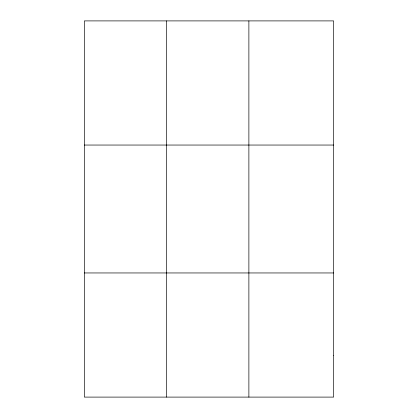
<?xml version="1.0" encoding="UTF-8"?>
<svg xmlns="http://www.w3.org/2000/svg" width="418" height="418" viewBox="0 0 418 418"><rect width="100%" height="100%" fill="white"/><g stroke="black" fill="none" stroke-linecap="round" stroke-linejoin="round"><path stroke-width="0.63" d="M166.625 20.9L166.625 397.1M248.882 20.9L248.882 397.1M84.368 145.046L333.632 145.046M84.368 272.954L333.632 272.954M333.632 355.718L333.632 397.1L84.368 397.1L84.368 20.9L333.632 20.9L333.632 355.718"/></g></svg>
